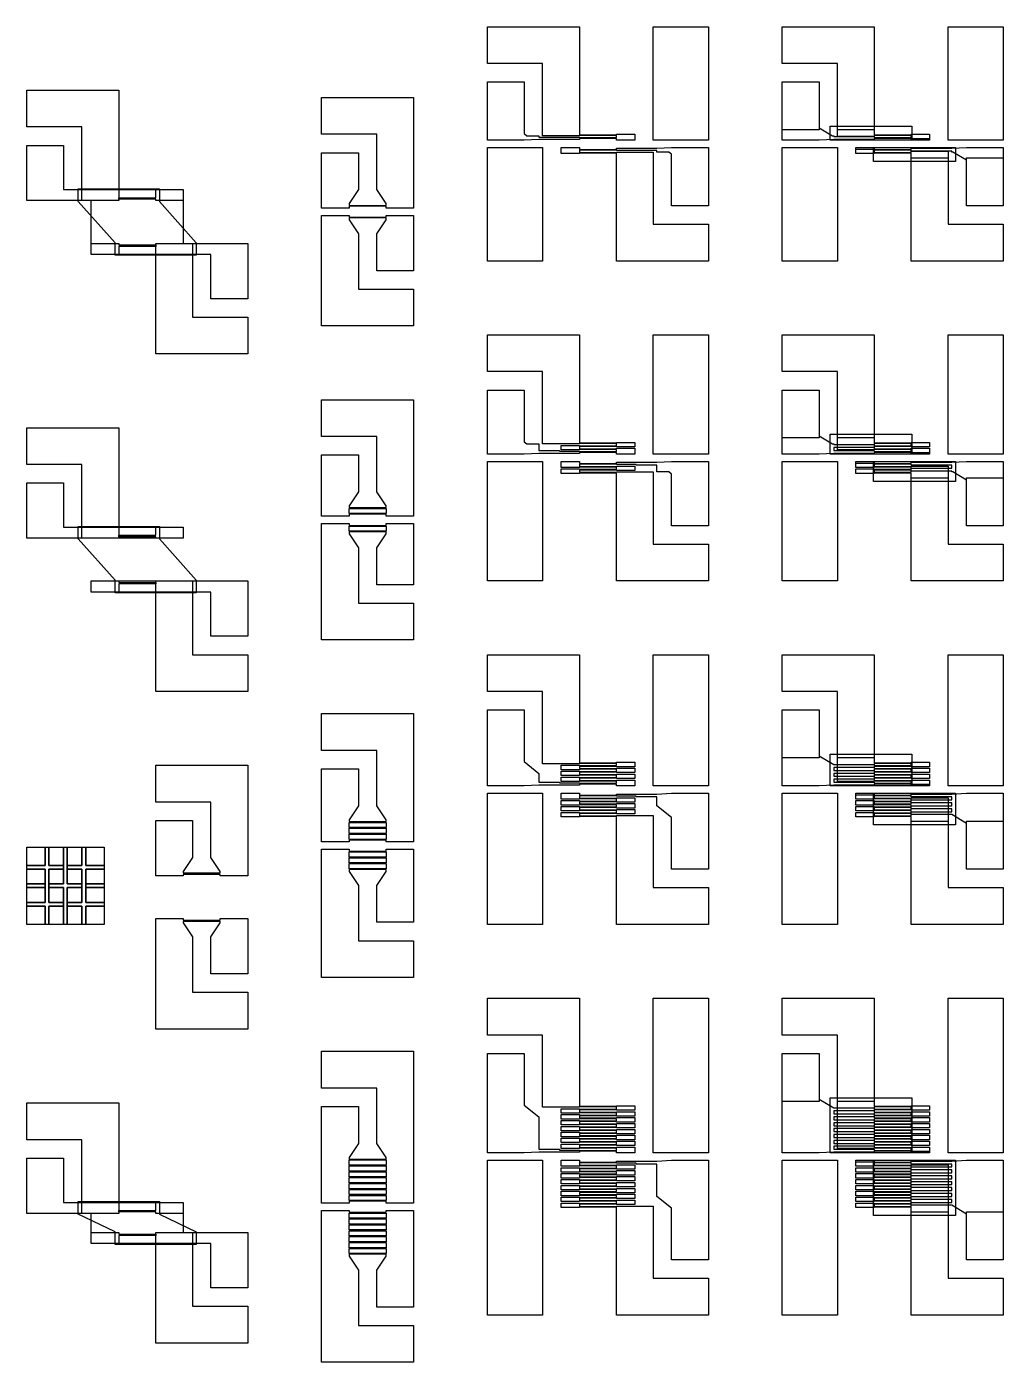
# Model space of a CAD drawing. Extents: x 34075 to 44925, y 3480 to 14722.
# Drawn here: x 34075 to 36725, y 7592 to 11216 of the extents above; entities that cross this region are included whole.
import ezdxf

# ---------------------------------------------------------------- set-up
doc = ezdxf.new("R2010")
doc.units = 0
for name, color, linetype in [('L1D0', 1, 'CONTINUOUS'), ('L2D0', 2, 'CONTINUOUS'), ('L3D0', 3, 'CONTINUOUS')]:
    doc.layers.add(name, color=color, linetype=linetype)

msp = doc.modelspace()

# ---------------------------------------------------------------- linework, layer by layer
at = {"layer": 'L1D0'}
for points in [[(35775, 10908), (35775, 11216), (35925, 11216), (35925, 10908)], [(36477, 10912), (36477, 10916), (36475, 10918), (36475, 10921), (36375, 10921), (36375, 10918), (36275, 10918), (36275, 11116), (36125, 11116), (36125, 11216), (36375, 11216), (36375, 10923), (36475, 10923), (36475, 10924), (36525, 10924), (36525, 10912)], [(36575, 10908), (36575, 11216), (36725, 11216), (36725, 10908)], [(36125, 10936), (36125, 11066), (36225, 11066), (36225, 10936)], [(34225, 10744), (34225, 10944), (34075, 10944), (34075, 11044), (34325, 11044), (34325, 10744)], [(35325, 10580), (35325, 10888), (35475, 10888), (35475, 10580)], [(36125, 10580), (36125, 10888), (36275, 10888), (36275, 10580)], [(36475, 10580), (36475, 10873), (36375, 10873), (36375, 10872), (36325, 10872), (36325, 10884), (36373, 10884), (36373, 10880), (36375, 10878), (36375, 10875), (36475, 10875), (36475, 10878), (36575, 10878), (36575, 10680), (36725, 10680), (36725, 10580)], [(36625, 10730), (36625, 10860), (36725, 10860), (36725, 10730)], [(34425, 10744), (34425, 10748), (34325, 10748), (34325, 10752), (34425, 10752), (34425, 10774), (34500, 10774), (34500, 10744)], [(34250, 10598), (34250, 10628), (34325, 10628), (34325, 10624), (34425, 10624), (34425, 10620), (34325, 10620), (34325, 10598)], [(34425, 10328), (34425, 10628), (34525, 10628), (34525, 10428), (34675, 10428), (34675, 10328)], [(35775, 10056), (35775, 10380), (35925, 10380), (35925, 10056)], [(36477, 10060), (36477, 10064), (36475, 10066), (36475, 10069), (36375, 10069), (36375, 10068), (36275, 10068), (36275, 10280), (36125, 10280), (36125, 10380), (36375, 10380), (36375, 10087), (36475, 10087), (36475, 10088), (36525, 10088), (36525, 10076), (36477, 10076), (36477, 10080), (36475, 10082), (36475, 10085), (36375, 10085), (36375, 10071), (36475, 10071), (36475, 10072), (36525, 10072), (36525, 10060)], [(36575, 10056), (36575, 10380), (36725, 10380), (36725, 10056)], [(36125, 10100), (36125, 10230), (36225, 10230), (36225, 10100)], [(34225, 9828), (34225, 10028), (34075, 10028), (34075, 10128), (34325, 10128), (34325, 9828)], [(35325, 9712), (35325, 10036), (35475, 10036), (35475, 9712)], [(36125, 9712), (36125, 10036), (36275, 10036), (36275, 9712)], [(36475, 9712), (36475, 10005), (36375, 10005), (36375, 10004), (36325, 10004), (36325, 10016), (36373, 10016), (36373, 10012), (36375, 10010), (36375, 10007), (36475, 10007), (36475, 10021), (36375, 10021), (36375, 10020), (36325, 10020), (36325, 10032), (36373, 10032), (36373, 10028), (36375, 10026), (36375, 10023), (36475, 10023), (36475, 10024), (36575, 10024), (36575, 9812), (36725, 9812), (36725, 9712)], [(36625, 9862), (36625, 9992), (36725, 9992), (36725, 9862)], [(34425, 9828), (34425, 9832), (34325, 9832), (34325, 9836), (34425, 9836), (34425, 9858), (34500, 9858), (34500, 9828)], [(34250, 9682), (34250, 9712), (34325, 9712), (34325, 9708), (34425, 9708), (34425, 9704), (34325, 9704), (34325, 9682)], [(34425, 9412), (34425, 9712), (34525, 9712), (34525, 9512), (34675, 9512), (34675, 9412)], [(35775, 9156), (35775, 9512), (35925, 9512), (35925, 9156)], [(36477, 9160), (36477, 9164), (36475, 9166), (36475, 9169), (36375, 9169), (36375, 9168), (36275, 9168), (36275, 9412), (36125, 9412), (36125, 9512), (36375, 9512), (36375, 9219), (36475, 9219), (36475, 9220), (36525, 9220), (36525, 9208), (36477, 9208), (36477, 9212), (36475, 9214), (36475, 9217), (36375, 9217), (36375, 9203), (36475, 9203), (36475, 9204), (36525, 9204), (36525, 9192), (36477, 9192), (36477, 9196), (36475, 9198), (36475, 9201), (36375, 9201), (36375, 9187), (36475, 9187), (36475, 9188), (36525, 9188), (36525, 9176), (36477, 9176), (36477, 9180), (36475, 9182), (36475, 9185), (36375, 9185), (36375, 9171), (36475, 9171), (36475, 9172), (36525, 9172), (36525, 9160)], [(36575, 9156), (36575, 9512), (36725, 9512), (36725, 9156)], [(36125, 9232), (36125, 9362), (36225, 9362), (36225, 9232)], [(35325, 8780), (35325, 9136), (35475, 9136), (35475, 8780)], [(36125, 8780), (36125, 9136), (36275, 9136), (36275, 8780)], [(36475, 8780), (36475, 9073), (36375, 9073), (36375, 9072), (36325, 9072), (36325, 9084), (36373, 9084), (36373, 9080), (36375, 9078), (36375, 9075), (36475, 9075), (36475, 9089), (36375, 9089), (36375, 9088), (36325, 9088), (36325, 9100), (36373, 9100), (36373, 9096), (36375, 9094), (36375, 9091), (36475, 9091), (36475, 9105), (36375, 9105), (36375, 9104), (36325, 9104), (36325, 9116), (36373, 9116), (36373, 9112), (36375, 9110), (36375, 9107), (36475, 9107), (36475, 9121), (36375, 9121), (36375, 9120), (36325, 9120), (36325, 9132), (36373, 9132), (36373, 9128), (36375, 9126), (36375, 9123), (36475, 9123), (36475, 9124), (36575, 9124), (36575, 8880), (36725, 8880), (36725, 8780)], [(36625, 8930), (36625, 9060), (36725, 9060), (36725, 8930)], [(34135, 8940), (34135, 8990), (34175, 8990), (34175, 8940)], [(34185, 8940), (34185, 8990), (34225, 8990), (34225, 8940)], [(34075, 8890), (34075, 8930), (34125, 8930), (34125, 8890)], [(34135, 8890), (34135, 8930), (34175, 8930), (34175, 8890)], [(34185, 8890), (34185, 8930), (34225, 8930), (34225, 8890)], [(34235, 8890), (34235, 8930), (34285, 8930), (34285, 8890)], [(34075, 8840), (34075, 8880), (34125, 8880), (34125, 8840)], [(34135, 8840), (34135, 8880), (34175, 8880), (34175, 8840)], [(34185, 8840), (34185, 8880), (34225, 8880), (34225, 8840)], [(34235, 8840), (34235, 8880), (34285, 8880), (34285, 8840)], [(34135, 8780), (34135, 8830), (34175, 8830), (34175, 8780)], [(34185, 8780), (34185, 8830), (34225, 8830), (34225, 8780)], [(35775, 8160), (35775, 8580), (35925, 8580), (35925, 8160)], [(36477, 8164), (36477, 8168), (36475, 8170), (36475, 8173), (36375, 8173), (36375, 8172), (36275, 8172), (36275, 8480), (36125, 8480), (36125, 8580), (36375, 8580), (36375, 8287), (36475, 8287), (36475, 8288), (36525, 8288), (36525, 8276), (36477, 8276), (36477, 8280), (36475, 8282), (36475, 8285), (36375, 8285), (36375, 8271), (36475, 8271), (36475, 8272), (36525, 8272), (36525, 8260), (36477, 8260), (36477, 8264), (36475, 8266), (36475, 8269), (36375, 8269), (36375, 8255), (36475, 8255), (36475, 8256), (36525, 8256), (36525, 8244), (36477, 8244), (36477, 8248), (36475, 8250), (36475, 8253), (36375, 8253), (36375, 8239), (36475, 8239), (36475, 8240), (36525, 8240), (36525, 8228), (36477, 8228), (36477, 8232), (36475, 8234), (36475, 8237), (36375, 8237), (36375, 8223), (36475, 8223), (36475, 8224), (36525, 8224), (36525, 8212), (36477, 8212), (36477, 8216), (36475, 8218), (36475, 8221), (36375, 8221), (36375, 8207), (36475, 8207), (36475, 8208), (36525, 8208), (36525, 8196), (36477, 8196), (36477, 8200), (36475, 8202), (36475, 8205), (36375, 8205), (36375, 8191), (36475, 8191), (36475, 8192), (36525, 8192), (36525, 8180), (36477, 8180), (36477, 8184), (36475, 8186), (36475, 8189), (36375, 8189), (36375, 8175), (36475, 8175), (36475, 8176), (36525, 8176), (36525, 8164)], [(36575, 8160), (36575, 8580), (36725, 8580), (36725, 8160)], [(36125, 8300), (36125, 8430), (36225, 8430), (36225, 8300)], [(34225, 7996), (34225, 8196), (34075, 8196), (34075, 8296), (34325, 8296), (34325, 7996)], [(35325, 7720), (35325, 8140), (35475, 8140), (35475, 7720)], [(36125, 7720), (36125, 8140), (36275, 8140), (36275, 7720)], [(36475, 7720), (36475, 8013), (36375, 8013), (36375, 8012), (36325, 8012), (36325, 8024), (36373, 8024), (36373, 8020), (36375, 8018), (36375, 8015), (36475, 8015), (36475, 8029), (36375, 8029), (36375, 8028), (36325, 8028), (36325, 8040), (36373, 8040), (36373, 8036), (36375, 8034), (36375, 8031), (36475, 8031), (36475, 8045), (36375, 8045), (36375, 8044), (36325, 8044), (36325, 8056), (36373, 8056), (36373, 8052), (36375, 8050), (36375, 8047), (36475, 8047), (36475, 8061), (36375, 8061), (36375, 8060), (36325, 8060), (36325, 8072), (36373, 8072), (36373, 8068), (36375, 8066), (36375, 8063), (36475, 8063), (36475, 8077), (36375, 8077), (36375, 8076), (36325, 8076), (36325, 8088), (36373, 8088), (36373, 8084), (36375, 8082), (36375, 8079), (36475, 8079), (36475, 8093), (36375, 8093), (36375, 8092), (36325, 8092), (36325, 8104), (36373, 8104), (36373, 8100), (36375, 8098), (36375, 8095), (36475, 8095), (36475, 8109), (36375, 8109), (36375, 8108), (36325, 8108), (36325, 8120), (36373, 8120), (36373, 8116), (36375, 8114), (36375, 8111), (36475, 8111), (36475, 8125), (36375, 8125), (36375, 8124), (36325, 8124), (36325, 8136), (36373, 8136), (36373, 8132), (36375, 8130), (36375, 8127), (36475, 8127), (36475, 8128), (36575, 8128), (36575, 7820), (36725, 7820), (36725, 7720)], [(34425, 7996), (34425, 8000), (34325, 8000), (34325, 8004), (34425, 8004), (34425, 8026), (34500, 8026), (34500, 7996)], [(36625, 7870), (36625, 8000), (36725, 8000), (36725, 7870)], [(34250, 7914), (34250, 7944), (34325, 7944), (34325, 7940), (34425, 7940), (34425, 7936), (34325, 7936), (34325, 7914)], [(34425, 7644), (34425, 7944), (34525, 7944), (34525, 7744), (34675, 7744), (34675, 7644)]]:
    msp.add_lwpolyline(points, close=True, dxfattribs=at)
at = {"layer": 'L2D0'}
for points in [[(36255, 10908), (36255, 10946), (36477, 10946), (36477, 10908)], [(36373, 10850), (36373, 10888), (36595, 10888), (36595, 10850)], [(34315, 10596), (34315, 10630), (34215, 10742), (34215, 10776), (34435, 10776), (34435, 10742), (34535, 10630), (34535, 10596)], [(36255, 10056), (36255, 10110), (36477, 10110), (36477, 10056)], [(36373, 9982), (36373, 10036), (36595, 10036), (36595, 9982)], [(34315, 9680), (34315, 9714), (34215, 9826), (34215, 9860), (34435, 9860), (34435, 9826), (34535, 9714), (34535, 9680)], [(36255, 9156), (36255, 9242), (36477, 9242), (36477, 9156)], [(36373, 9050), (36373, 9136), (36595, 9136), (36595, 9050)], [(34075, 8940), (34075, 8990), (34125, 8990), (34125, 8940)], [(34175, 8780), (34175, 8880), (34135, 8880), (34135, 8890), (34175, 8890), (34175, 8990), (34185, 8990), (34185, 8890), (34225, 8890), (34225, 8880), (34185, 8880), (34185, 8780)], [(34235, 8940), (34235, 8990), (34285, 8990), (34285, 8940)], [(34075, 8880), (34075, 8890), (34125, 8890), (34125, 8880)], [(34235, 8880), (34235, 8890), (34285, 8890), (34285, 8880)], [(34075, 8780), (34075, 8830), (34125, 8830), (34125, 8780)], [(34235, 8780), (34235, 8830), (34285, 8830), (34285, 8780)], [(36255, 8160), (36255, 8310), (36477, 8310), (36477, 8160)], [(36373, 7990), (36373, 8140), (36595, 8140), (36595, 7990)], [(34315, 7912), (34315, 7946), (34215, 7994), (34215, 8028), (34435, 8028), (34435, 7994), (34535, 7946), (34535, 7912)]]:
    msp.add_lwpolyline(points, close=True, dxfattribs=at)
at = {"layer": 'L3D0'}
for points in [[(35325, 10908), (35325, 11066), (35425, 11066), (35425, 10926), (35432.5, 10920), (35465, 10920), (35465, 10916), (35575, 10916), (35575, 10915), (35675, 10915), (35675, 10921), (35575, 10921), (35575, 10920), (35475, 10920), (35475, 11116), (35325, 11116), (35325, 11216), (35575, 11216), (35575, 10923), (35675, 10923), (35675, 10924), (35725, 10924), (35725, 10908), (35675, 10908), (35675, 10913), (35575, 10913), (35575, 10910), (35465, 10910), (35425, 10908)], [(35775, 10908), (35775, 11216), (35925, 11216), (35925, 10908)], [(36275, 10936), (36275, 11116), (36125, 11116), (36125, 11216), (36375, 11216), (36375, 10936)], [(36575, 10908), (36575, 11216), (36725, 11216), (36725, 10908)], [(36125, 10908), (36125, 11066), (36225, 11066), (36225, 10942), (36261.7, 10920), (36265, 10920), (36265, 10918), (36375, 10918), (36375, 10915), (36475, 10915), (36475, 10924), (36525, 10924), (36525, 10908), (36475, 10908), (36475, 10913), (36375, 10913), (36375, 10910), (36265, 10910), (36225, 10908)], [(34875, 10724), (34875, 10874), (34975, 10874), (34975, 10774), (34950, 10736), (34950, 10731), (35050, 10731), (35050, 10736), (35025, 10774), (35025, 10924), (34875, 10924), (34875, 11024), (35125, 11024), (35125, 10724), (35050, 10724), (35050, 10729), (34950, 10729), (34950, 10724)], [(34575, 10478), (34575, 10598), (34250, 10598), (34250, 10744), (34075, 10744), (34075, 10894), (34175, 10894), (34175, 10774), (34500, 10774), (34500, 10628), (34675, 10628), (34675, 10478)], [(35325, 10580), (35325, 10888), (35475, 10888), (35475, 10580)], [(35675, 10580), (35675, 10873), (35575, 10873), (35575, 10872), (35525, 10872), (35525, 10888), (35575, 10888), (35575, 10883), (35675, 10883), (35675, 10886), (35785, 10886), (35825, 10888), (35925, 10888), (35925, 10730), (35825, 10730), (35825, 10870), (35817.5, 10876), (35785, 10876), (35785, 10880), (35675, 10880), (35675, 10881), (35575, 10881), (35575, 10875), (35675, 10875), (35675, 10876), (35775, 10876), (35775, 10680), (35925, 10680), (35925, 10580)], [(36125, 10580), (36125, 10888), (36275, 10888), (36275, 10580)], [(36625, 10730), (36625, 10854), (36588.3, 10876), (36585, 10876), (36585, 10878), (36475, 10878), (36475, 10881), (36375, 10881), (36375, 10872), (36325, 10872), (36325, 10888), (36375, 10888), (36375, 10883), (36475, 10883), (36475, 10886), (36585, 10886), (36625, 10888), (36725, 10888), (36725, 10730)], [(36475, 10580), (36475, 10860), (36575, 10860), (36575, 10680), (36725, 10680), (36725, 10580)], [(34875, 10404), (34875, 10704), (34950, 10704), (34950, 10699), (35050, 10699), (35050, 10704), (35125, 10704), (35125, 10554), (35025, 10554), (35025, 10654), (35050, 10692), (35050, 10697), (34950, 10697), (34950, 10692), (34975, 10654), (34975, 10504), (35125, 10504), (35125, 10404)], [(35325, 10056), (35325, 10230), (35425, 10230), (35425, 10090), (35432.5, 10084), (35465, 10084), (35465, 10066), (35521, 10066), (35521, 10064), (35575, 10064), (35575, 10063), (35675, 10063), (35675, 10069), (35575, 10069), (35575, 10068), (35525, 10068), (35525, 10080), (35575, 10080), (35575, 10079), (35675, 10079), (35675, 10085), (35575, 10085), (35575, 10084), (35475, 10084), (35475, 10280), (35325, 10280), (35325, 10380), (35575, 10380), (35575, 10087), (35675, 10087), (35675, 10088), (35725, 10088), (35725, 10076), (35675, 10076), (35675, 10077), (35575, 10077), (35575, 10071), (35675, 10071), (35675, 10072), (35725, 10072), (35725, 10056), (35675, 10056), (35675, 10061), (35575, 10061), (35575, 10058), (35465, 10058), (35425, 10056)], [(35775, 10056), (35775, 10380), (35925, 10380), (35925, 10056)], [(36275, 10100), (36275, 10280), (36125, 10280), (36125, 10380), (36375, 10380), (36375, 10100)], [(36575, 10056), (36575, 10380), (36725, 10380), (36725, 10056)], [(36125, 10056), (36125, 10230), (36225, 10230), (36225, 10106), (36261.7, 10084), (36265, 10084), (36265, 10082), (36375, 10082), (36375, 10079), (36475, 10079), (36475, 10088), (36525, 10088), (36525, 10076), (36475, 10076), (36475, 10077), (36375, 10077), (36375, 10074), (36265, 10074), (36265, 10066), (36375, 10066), (36375, 10063), (36475, 10063), (36475, 10072), (36525, 10072), (36525, 10056), (36475, 10056), (36475, 10061), (36375, 10061), (36375, 10058), (36265, 10058), (36225, 10056)], [(34875, 9888), (34875, 10054), (34975, 10054), (34975, 9954), (34950, 9916), (34950, 9911), (35050, 9911), (35050, 9916), (35025, 9954), (35025, 10104), (34875, 10104), (34875, 10204), (35125, 10204), (35125, 9888), (35050, 9888), (35050, 9893), (34950, 9893), (34950, 9888)], [(35325, 9712), (35325, 10036), (35475, 10036), (35475, 9712)], [(35675, 9712), (35675, 10005), (35575, 10005), (35575, 10004), (35525, 10004), (35525, 10016), (35575, 10016), (35575, 10015), (35675, 10015), (35675, 10021), (35575, 10021), (35575, 10020), (35525, 10020), (35525, 10036), (35575, 10036), (35575, 10031), (35675, 10031), (35675, 10034), (35785, 10034), (35825, 10036), (35925, 10036), (35925, 9862), (35825, 9862), (35825, 10002), (35817.5, 10008), (35785, 10008), (35785, 10026), (35729, 10026), (35729, 10028), (35675, 10028), (35675, 10029), (35575, 10029), (35575, 10023), (35675, 10023), (35675, 10024), (35725, 10024), (35725, 10012), (35675, 10012), (35675, 10013), (35575, 10013), (35575, 10007), (35675, 10007), (35675, 10008), (35775, 10008), (35775, 9812), (35925, 9812), (35925, 9712)], [(36125, 9712), (36125, 10036), (36275, 10036), (36275, 9712)], [(36625, 9862), (36625, 9986), (36588.3, 10008), (36585, 10008), (36585, 10010), (36475, 10010), (36475, 10013), (36375, 10013), (36375, 10004), (36325, 10004), (36325, 10016), (36375, 10016), (36375, 10015), (36475, 10015), (36475, 10018), (36585, 10018), (36585, 10026), (36475, 10026), (36475, 10029), (36375, 10029), (36375, 10020), (36325, 10020), (36325, 10036), (36375, 10036), (36375, 10031), (36475, 10031), (36475, 10034), (36585, 10034), (36625, 10036), (36725, 10036), (36725, 9862)], [(34075, 9828), (34075, 9978), (34175, 9978), (34175, 9858), (34500, 9858), (34500, 9828)], [(36475, 9712), (36475, 9992), (36575, 9992), (36575, 9812), (36725, 9812), (36725, 9712)], [(34950, 9895), (34950, 9909), (35050, 9909), (35050, 9895)], [(34875, 9552), (34875, 9868), (34950, 9868), (34950, 9863), (35050, 9863), (35050, 9868), (35125, 9868), (35125, 9702), (35025, 9702), (35025, 9802), (35050, 9840), (35050, 9845), (34950, 9845), (34950, 9840), (34975, 9802), (34975, 9652), (35125, 9652), (35125, 9552)], [(34950, 9847), (34950, 9861), (35050, 9861), (35050, 9847)], [(34575, 9562), (34575, 9682), (34250, 9682), (34250, 9712), (34675, 9712), (34675, 9562)], [(35325, 9156), (35325, 9362), (35425, 9362), (35425, 9222), (35465, 9190), (35465, 9166), (35521, 9166), (35521, 9164), (35575, 9164), (35575, 9163), (35675, 9163), (35675, 9169), (35575, 9169), (35575, 9168), (35525, 9168), (35525, 9180), (35575, 9180), (35575, 9179), (35675, 9179), (35675, 9185), (35575, 9185), (35575, 9184), (35525, 9184), (35525, 9196), (35575, 9196), (35575, 9195), (35675, 9195), (35675, 9201), (35575, 9201), (35575, 9200), (35525, 9200), (35525, 9212), (35575, 9212), (35575, 9211), (35675, 9211), (35675, 9217), (35575, 9217), (35575, 9216), (35475, 9216), (35475, 9412), (35325, 9412), (35325, 9512), (35575, 9512), (35575, 9219), (35675, 9219), (35675, 9220), (35725, 9220), (35725, 9208), (35675, 9208), (35675, 9209), (35575, 9209), (35575, 9203), (35675, 9203), (35675, 9204), (35725, 9204), (35725, 9192), (35675, 9192), (35675, 9193), (35575, 9193), (35575, 9187), (35675, 9187), (35675, 9188), (35725, 9188), (35725, 9176), (35675, 9176), (35675, 9177), (35575, 9177), (35575, 9171), (35675, 9171), (35675, 9172), (35725, 9172), (35725, 9156), (35675, 9156), (35675, 9161), (35575, 9161), (35575, 9158), (35465, 9158), (35425, 9156)], [(35775, 9156), (35775, 9512), (35925, 9512), (35925, 9156)], [(36275, 9232), (36275, 9412), (36125, 9412), (36125, 9512), (36375, 9512), (36375, 9232)], [(36575, 9156), (36575, 9512), (36725, 9512), (36725, 9156)], [(34875, 9004), (34875, 9202), (34975, 9202), (34975, 9102), (34950, 9064), (34950, 9059), (35050, 9059), (35050, 9064), (35025, 9102), (35025, 9252), (34875, 9252), (34875, 9352), (35125, 9352), (35125, 9004), (35050, 9004), (35050, 9009), (34950, 9009), (34950, 9004)], [(36125, 9156), (36125, 9362), (36225, 9362), (36225, 9238), (36265, 9214), (36375, 9214), (36375, 9211), (36475, 9211), (36475, 9220), (36525, 9220), (36525, 9208), (36475, 9208), (36475, 9209), (36375, 9209), (36375, 9206), (36265, 9206), (36265, 9198), (36375, 9198), (36375, 9195), (36475, 9195), (36475, 9204), (36525, 9204), (36525, 9192), (36475, 9192), (36475, 9193), (36375, 9193), (36375, 9190), (36265, 9190), (36265, 9182), (36375, 9182), (36375, 9179), (36475, 9179), (36475, 9188), (36525, 9188), (36525, 9176), (36475, 9176), (36475, 9177), (36375, 9177), (36375, 9174), (36265, 9174), (36265, 9166), (36375, 9166), (36375, 9163), (36475, 9163), (36475, 9172), (36525, 9172), (36525, 9156), (36475, 9156), (36475, 9161), (36375, 9161), (36375, 9158), (36265, 9158), (36225, 9156)], [(34425, 8912), (34425, 9062), (34525, 9062), (34525, 8962), (34500, 8924), (34500, 8920), (34600, 8920), (34600, 8924), (34575, 8962), (34575, 9112), (34425, 9112), (34425, 9212), (34675, 9212), (34675, 8912), (34600, 8912), (34600, 8916), (34500, 8916), (34500, 8912)], [(35325, 8780), (35325, 9136), (35475, 9136), (35475, 8780)], [(35675, 8780), (35675, 9073), (35575, 9073), (35575, 9072), (35525, 9072), (35525, 9084), (35575, 9084), (35575, 9083), (35675, 9083), (35675, 9089), (35575, 9089), (35575, 9088), (35525, 9088), (35525, 9100), (35575, 9100), (35575, 9099), (35675, 9099), (35675, 9105), (35575, 9105), (35575, 9104), (35525, 9104), (35525, 9116), (35575, 9116), (35575, 9115), (35675, 9115), (35675, 9121), (35575, 9121), (35575, 9120), (35525, 9120), (35525, 9136), (35575, 9136), (35575, 9131), (35675, 9131), (35675, 9134), (35785, 9134), (35825, 9136), (35925, 9136), (35925, 8930), (35825, 8930), (35825, 9070), (35785, 9102), (35785, 9126), (35729, 9126), (35729, 9128), (35675, 9128), (35675, 9129), (35575, 9129), (35575, 9123), (35675, 9123), (35675, 9124), (35725, 9124), (35725, 9112), (35675, 9112), (35675, 9113), (35575, 9113), (35575, 9107), (35675, 9107), (35675, 9108), (35725, 9108), (35725, 9096), (35675, 9096), (35675, 9097), (35575, 9097), (35575, 9091), (35675, 9091), (35675, 9092), (35725, 9092), (35725, 9080), (35675, 9080), (35675, 9081), (35575, 9081), (35575, 9075), (35675, 9075), (35675, 9076), (35775, 9076), (35775, 8880), (35925, 8880), (35925, 8780)], [(36125, 8780), (36125, 9136), (36275, 9136), (36275, 8780)], [(36625, 8930), (36625, 9054), (36585, 9078), (36475, 9078), (36475, 9081), (36375, 9081), (36375, 9072), (36325, 9072), (36325, 9084), (36375, 9084), (36375, 9083), (36475, 9083), (36475, 9086), (36585, 9086), (36585, 9094), (36475, 9094), (36475, 9097), (36375, 9097), (36375, 9088), (36325, 9088), (36325, 9100), (36375, 9100), (36375, 9099), (36475, 9099), (36475, 9102), (36585, 9102), (36585, 9110), (36475, 9110), (36475, 9113), (36375, 9113), (36375, 9104), (36325, 9104), (36325, 9116), (36375, 9116), (36375, 9115), (36475, 9115), (36475, 9118), (36585, 9118), (36585, 9126), (36475, 9126), (36475, 9129), (36375, 9129), (36375, 9120), (36325, 9120), (36325, 9136), (36375, 9136), (36375, 9131), (36475, 9131), (36475, 9134), (36585, 9134), (36625, 9136), (36725, 9136), (36725, 8930)], [(36475, 8780), (36475, 9060), (36575, 9060), (36575, 8880), (36725, 8880), (36725, 8780)], [(34950, 9043), (34950, 9057), (35050, 9057), (35050, 9043)], [(34950, 9027), (34950, 9041), (35050, 9041), (35050, 9027)], [(34950, 9011), (34950, 9025), (35050, 9025), (35050, 9011)], [(34125, 8780), (34125, 8830), (34075, 8830), (34075, 8840), (34125, 8840), (34125, 8930), (34075, 8930), (34075, 8940), (34125, 8940), (34125, 8990), (34135, 8990), (34135, 8940), (34175, 8940), (34175, 8930), (34135, 8930), (34135, 8840), (34175, 8840), (34175, 8830), (34135, 8830), (34135, 8780)], [(34225, 8780), (34225, 8830), (34185, 8830), (34185, 8840), (34225, 8840), (34225, 8930), (34185, 8930), (34185, 8940), (34225, 8940), (34225, 8990), (34235, 8990), (34235, 8940), (34285, 8940), (34285, 8930), (34235, 8930), (34235, 8840), (34285, 8840), (34285, 8830), (34235, 8830), (34235, 8780)], [(34875, 8636), (34875, 8984), (34950, 8984), (34950, 8979), (35050, 8979), (35050, 8984), (35125, 8984), (35125, 8786), (35025, 8786), (35025, 8886), (35050, 8924), (35050, 8929), (34950, 8929), (34950, 8924), (34975, 8886), (34975, 8736), (35125, 8736), (35125, 8636)], [(34950, 8963), (34950, 8977), (35050, 8977), (35050, 8963)], [(34950, 8947), (34950, 8961), (35050, 8961), (35050, 8947)], [(34950, 8931), (34950, 8945), (35050, 8945), (35050, 8931)], [(34425, 8496), (34425, 8796), (34500, 8796), (34500, 8792), (34600, 8792), (34600, 8796), (34675, 8796), (34675, 8646), (34575, 8646), (34575, 8746), (34600, 8784), (34600, 8788), (34500, 8788), (34500, 8784), (34525, 8746), (34525, 8596), (34675, 8596), (34675, 8496)], [(35325, 8160), (35325, 8430), (35425, 8430), (35425, 8290), (35465, 8258), (35465, 8170), (35521, 8170), (35521, 8168), (35575, 8168), (35575, 8167), (35675, 8167), (35675, 8173), (35575, 8173), (35575, 8172), (35525, 8172), (35525, 8184), (35575, 8184), (35575, 8183), (35675, 8183), (35675, 8189), (35575, 8189), (35575, 8188), (35525, 8188), (35525, 8200), (35575, 8200), (35575, 8199), (35675, 8199), (35675, 8205), (35575, 8205), (35575, 8204), (35525, 8204), (35525, 8216), (35575, 8216), (35575, 8215), (35675, 8215), (35675, 8221), (35575, 8221), (35575, 8220), (35525, 8220), (35525, 8232), (35575, 8232), (35575, 8231), (35675, 8231), (35675, 8237), (35575, 8237), (35575, 8236), (35525, 8236), (35525, 8248), (35575, 8248), (35575, 8247), (35675, 8247), (35675, 8253), (35575, 8253), (35575, 8252), (35525, 8252), (35525, 8264), (35575, 8264), (35575, 8263), (35675, 8263), (35675, 8269), (35575, 8269), (35575, 8268), (35525, 8268), (35525, 8280), (35575, 8280), (35575, 8279), (35675, 8279), (35675, 8285), (35575, 8285), (35575, 8284), (35475, 8284), (35475, 8480), (35325, 8480), (35325, 8580), (35575, 8580), (35575, 8287), (35675, 8287), (35675, 8288), (35725, 8288), (35725, 8276), (35675, 8276), (35675, 8277), (35575, 8277), (35575, 8271), (35675, 8271), (35675, 8272), (35725, 8272), (35725, 8260), (35675, 8260), (35675, 8261), (35575, 8261), (35575, 8255), (35675, 8255), (35675, 8256), (35725, 8256), (35725, 8244), (35675, 8244), (35675, 8245), (35575, 8245), (35575, 8239), (35675, 8239), (35675, 8240), (35725, 8240), (35725, 8228), (35675, 8228), (35675, 8229), (35575, 8229), (35575, 8223), (35675, 8223), (35675, 8224), (35725, 8224), (35725, 8212), (35675, 8212), (35675, 8213), (35575, 8213), (35575, 8207), (35675, 8207), (35675, 8208), (35725, 8208), (35725, 8196), (35675, 8196), (35675, 8197), (35575, 8197), (35575, 8191), (35675, 8191), (35675, 8192), (35725, 8192), (35725, 8180), (35675, 8180), (35675, 8181), (35575, 8181), (35575, 8175), (35675, 8175), (35675, 8176), (35725, 8176), (35725, 8160), (35675, 8160), (35675, 8165), (35575, 8165), (35575, 8162), (35465, 8162), (35425, 8160)], [(35775, 8160), (35775, 8580), (35925, 8580), (35925, 8160)], [(36275, 8300), (36275, 8480), (36125, 8480), (36125, 8580), (36375, 8580), (36375, 8300)], [(36575, 8160), (36575, 8580), (36725, 8580), (36725, 8160)], [(34875, 8024), (34875, 8286), (34975, 8286), (34975, 8186), (34950, 8148), (34950, 8143), (35050, 8143), (35050, 8148), (35025, 8186), (35025, 8336), (34875, 8336), (34875, 8436), (35125, 8436), (35125, 8024), (35050, 8024), (35050, 8029), (34950, 8029), (34950, 8024)], [(36125, 8160), (36125, 8430), (36225, 8430), (36225, 8306), (36265, 8282), (36375, 8282), (36375, 8279), (36475, 8279), (36475, 8288), (36525, 8288), (36525, 8276), (36475, 8276), (36475, 8277), (36375, 8277), (36375, 8274), (36265, 8274), (36265, 8266), (36375, 8266), (36375, 8263), (36475, 8263), (36475, 8272), (36525, 8272), (36525, 8260), (36475, 8260), (36475, 8261), (36375, 8261), (36375, 8258), (36265, 8258), (36265, 8250), (36375, 8250), (36375, 8247), (36475, 8247), (36475, 8256), (36525, 8256), (36525, 8244), (36475, 8244), (36475, 8245), (36375, 8245), (36375, 8242), (36265, 8242), (36265, 8234), (36375, 8234), (36375, 8231), (36475, 8231), (36475, 8240), (36525, 8240), (36525, 8228), (36475, 8228), (36475, 8229), (36375, 8229), (36375, 8226), (36265, 8226), (36265, 8218), (36375, 8218), (36375, 8215), (36475, 8215), (36475, 8224), (36525, 8224), (36525, 8212), (36475, 8212), (36475, 8213), (36375, 8213), (36375, 8210), (36265, 8210), (36265, 8202), (36375, 8202), (36375, 8199), (36475, 8199), (36475, 8208), (36525, 8208), (36525, 8196), (36475, 8196), (36475, 8197), (36375, 8197), (36375, 8194), (36265, 8194), (36265, 8186), (36375, 8186), (36375, 8183), (36475, 8183), (36475, 8192), (36525, 8192), (36525, 8180), (36475, 8180), (36475, 8181), (36375, 8181), (36375, 8178), (36265, 8178), (36265, 8170), (36375, 8170), (36375, 8167), (36475, 8167), (36475, 8176), (36525, 8176), (36525, 8160), (36475, 8160), (36475, 8165), (36375, 8165), (36375, 8162), (36265, 8162), (36225, 8160)], [(34575, 7794), (34575, 7914), (34250, 7914), (34250, 7996), (34075, 7996), (34075, 8146), (34175, 8146), (34175, 8026), (34500, 8026), (34500, 7944), (34675, 7944), (34675, 7794)], [(34950, 8127), (34950, 8141), (35050, 8141), (35050, 8127)], [(34950, 8111), (34950, 8125), (35050, 8125), (35050, 8111)], [(35325, 7720), (35325, 8140), (35475, 8140), (35475, 7720)], [(35675, 7720), (35675, 8013), (35575, 8013), (35575, 8012), (35525, 8012), (35525, 8024), (35575, 8024), (35575, 8023), (35675, 8023), (35675, 8029), (35575, 8029), (35575, 8028), (35525, 8028), (35525, 8040), (35575, 8040), (35575, 8039), (35675, 8039), (35675, 8045), (35575, 8045), (35575, 8044), (35525, 8044), (35525, 8056), (35575, 8056), (35575, 8055), (35675, 8055), (35675, 8061), (35575, 8061), (35575, 8060), (35525, 8060), (35525, 8072), (35575, 8072), (35575, 8071), (35675, 8071), (35675, 8077), (35575, 8077), (35575, 8076), (35525, 8076), (35525, 8088), (35575, 8088), (35575, 8087), (35675, 8087), (35675, 8093), (35575, 8093), (35575, 8092), (35525, 8092), (35525, 8104), (35575, 8104), (35575, 8103), (35675, 8103), (35675, 8109), (35575, 8109), (35575, 8108), (35525, 8108), (35525, 8120), (35575, 8120), (35575, 8119), (35675, 8119), (35675, 8125), (35575, 8125), (35575, 8124), (35525, 8124), (35525, 8140), (35575, 8140), (35575, 8135), (35675, 8135), (35675, 8138), (35785, 8138), (35825, 8140), (35925, 8140), (35925, 7870), (35825, 7870), (35825, 8010), (35785, 8042), (35785, 8130), (35729, 8130), (35729, 8132), (35675, 8132), (35675, 8133), (35575, 8133), (35575, 8127), (35675, 8127), (35675, 8128), (35725, 8128), (35725, 8116), (35675, 8116), (35675, 8117), (35575, 8117), (35575, 8111), (35675, 8111), (35675, 8112), (35725, 8112), (35725, 8100), (35675, 8100), (35675, 8101), (35575, 8101), (35575, 8095), (35675, 8095), (35675, 8096), (35725, 8096), (35725, 8084), (35675, 8084), (35675, 8085), (35575, 8085), (35575, 8079), (35675, 8079), (35675, 8080), (35725, 8080), (35725, 8068), (35675, 8068), (35675, 8069), (35575, 8069), (35575, 8063), (35675, 8063), (35675, 8064), (35725, 8064), (35725, 8052), (35675, 8052), (35675, 8053), (35575, 8053), (35575, 8047), (35675, 8047), (35675, 8048), (35725, 8048), (35725, 8036), (35675, 8036), (35675, 8037), (35575, 8037), (35575, 8031), (35675, 8031), (35675, 8032), (35725, 8032), (35725, 8020), (35675, 8020), (35675, 8021), (35575, 8021), (35575, 8015), (35675, 8015), (35675, 8016), (35775, 8016), (35775, 7820), (35925, 7820), (35925, 7720)], [(36125, 7720), (36125, 8140), (36275, 8140), (36275, 7720)], [(36625, 7870), (36625, 7994), (36585, 8018), (36475, 8018), (36475, 8021), (36375, 8021), (36375, 8012), (36325, 8012), (36325, 8024), (36375, 8024), (36375, 8023), (36475, 8023), (36475, 8026), (36585, 8026), (36585, 8034), (36475, 8034), (36475, 8037), (36375, 8037), (36375, 8028), (36325, 8028), (36325, 8040), (36375, 8040), (36375, 8039), (36475, 8039), (36475, 8042), (36585, 8042), (36585, 8050), (36475, 8050), (36475, 8053), (36375, 8053), (36375, 8044), (36325, 8044), (36325, 8056), (36375, 8056), (36375, 8055), (36475, 8055), (36475, 8058), (36585, 8058), (36585, 8066), (36475, 8066), (36475, 8069), (36375, 8069), (36375, 8060), (36325, 8060), (36325, 8072), (36375, 8072), (36375, 8071), (36475, 8071), (36475, 8074), (36585, 8074), (36585, 8082), (36475, 8082), (36475, 8085), (36375, 8085), (36375, 8076), (36325, 8076), (36325, 8088), (36375, 8088), (36375, 8087), (36475, 8087), (36475, 8090), (36585, 8090), (36585, 8098), (36475, 8098), (36475, 8101), (36375, 8101), (36375, 8092), (36325, 8092), (36325, 8104), (36375, 8104), (36375, 8103), (36475, 8103), (36475, 8106), (36585, 8106), (36585, 8114), (36475, 8114), (36475, 8117), (36375, 8117), (36375, 8108), (36325, 8108), (36325, 8120), (36375, 8120), (36375, 8119), (36475, 8119), (36475, 8122), (36585, 8122), (36585, 8130), (36475, 8130), (36475, 8133), (36375, 8133), (36375, 8124), (36325, 8124), (36325, 8140), (36375, 8140), (36375, 8135), (36475, 8135), (36475, 8138), (36585, 8138), (36625, 8140), (36725, 8140), (36725, 7870)], [(34950, 8095), (34950, 8109), (35050, 8109), (35050, 8095)], [(34950, 8079), (34950, 8093), (35050, 8093), (35050, 8079)], [(34950, 8063), (34950, 8077), (35050, 8077), (35050, 8063)], [(34950, 8047), (34950, 8061), (35050, 8061), (35050, 8047)], [(34950, 8031), (34950, 8045), (35050, 8045), (35050, 8031)], [(34875, 7592), (34875, 8004), (34950, 8004), (34950, 7999), (35050, 7999), (35050, 8004), (35125, 8004), (35125, 7742), (35025, 7742), (35025, 7842), (35050, 7880), (35050, 7885), (34950, 7885), (34950, 7880), (34975, 7842), (34975, 7692), (35125, 7692), (35125, 7592)], [(34950, 7983), (34950, 7997), (35050, 7997), (35050, 7983)], [(34950, 7967), (34950, 7981), (35050, 7981), (35050, 7967)], [(36475, 7720), (36475, 8000), (36575, 8000), (36575, 7820), (36725, 7820), (36725, 7720)], [(34950, 7951), (34950, 7965), (35050, 7965), (35050, 7951)], [(34950, 7935), (34950, 7949), (35050, 7949), (35050, 7935)], [(34950, 7919), (34950, 7933), (35050, 7933), (35050, 7919)], [(34950, 7903), (34950, 7917), (35050, 7917), (35050, 7903)], [(34950, 7887), (34950, 7901), (35050, 7901), (35050, 7887)]]:
    msp.add_lwpolyline(points, close=True, dxfattribs=at)

doc.saveas('drawing.dxf')
